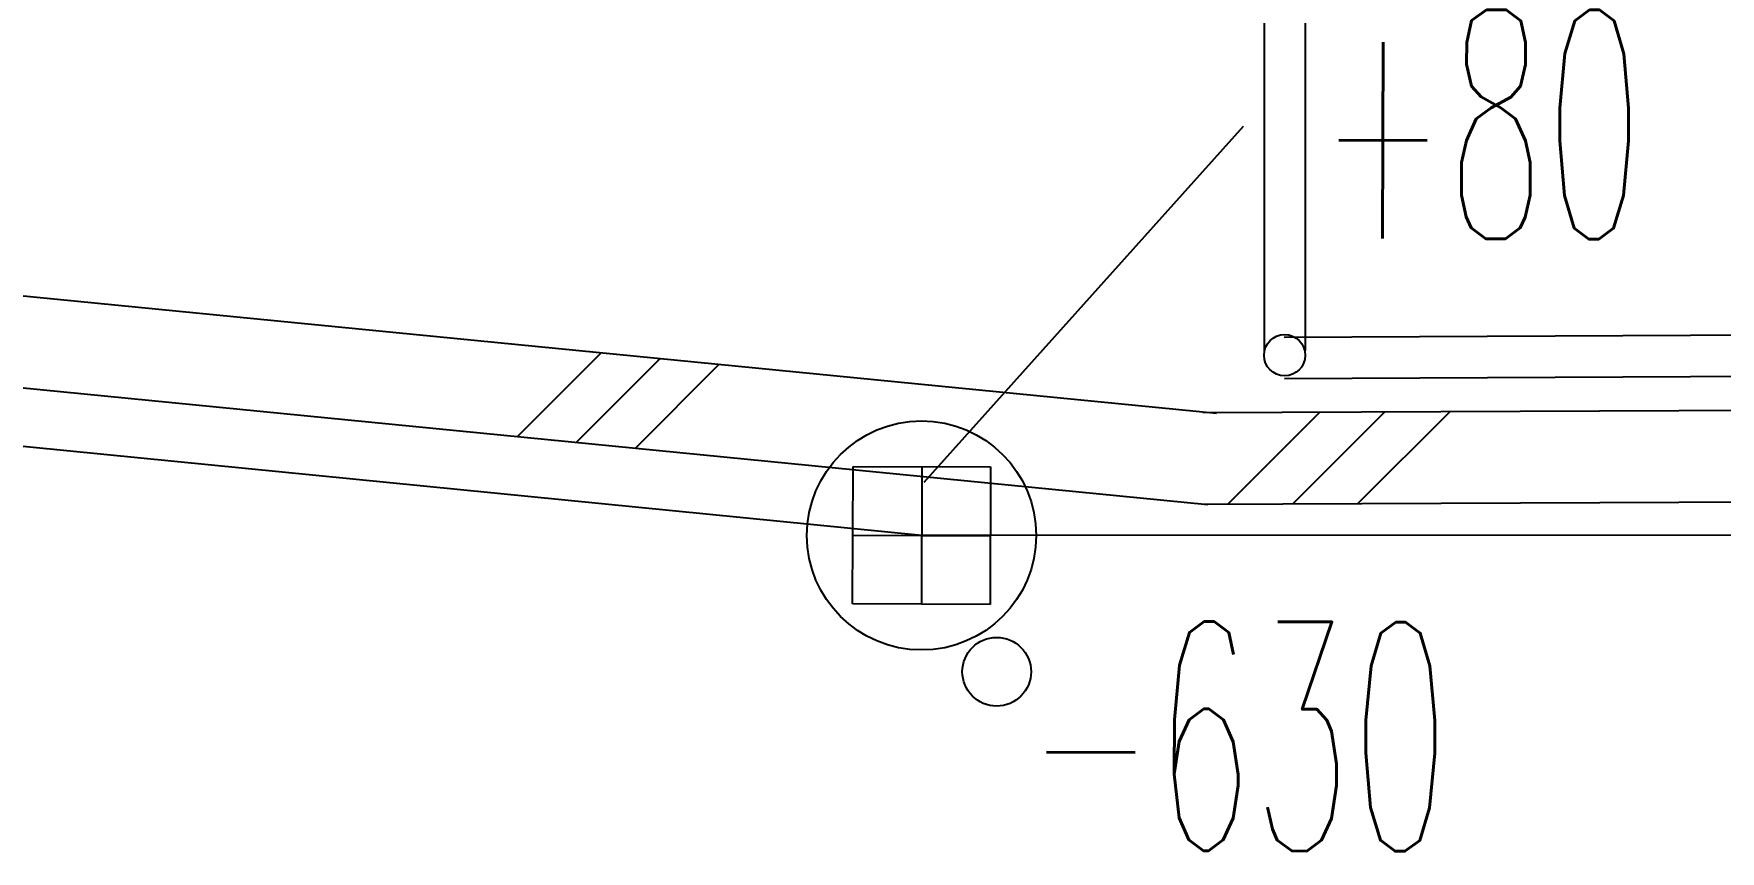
# Model space of a CAD drawing. Header units: millimetres. Extents: x 5204 to 163252, y 3613 to 115772.
# Drawn here: x 40718 to 44397, y 30655 to 32439 of the extents above; entities that cross this region are included whole.
import ezdxf

# ---------------------------------------------------------------- set-up
doc = ezdxf.new("R2010")
doc.units = ezdxf.units.MM
doc.header["$LTSCALE"] = 0.2
doc.header["$PDMODE"] = 1
doc.layers.add('0-0', color=7, linetype='Continuous')
doc.layers.add('0-1', color=7, linetype='Continuous')
doc.styles.get("Standard").update_dxf_attribs({"font": 'simplex.shx', "width": 0.8, "height": 700, "bigfont": 'extfont2.shx'})

msp = doc.modelspace()

# ---------------------------------------------------------------- linework, layer by layer
at = {"layer": '0-0', "color": 7, "linetype": 'Continuous'}
for p, q in [((41772.9, 31560.1), (41955.9, 31743)), ((41901.7, 31547.4), (42084.7, 31730.4)), ((42030.4, 31534.7), (42213.4, 31717.7)), ((43322.5, 31412.6), (43523.4, 31613.4)), ((43464.5, 31413.2), (43665.4, 31614.1)), ((43606.6, 31413.8), (43807.5, 31614.7))]:
    msp.add_line(p, q, dxfattribs=at)
at = {"layer": '0-1', "color": 7}
for p, q in [((43401.6, 34745.2), (43401.6, 31747.8)), ((43491.6, 34745.2), (43491.6, 31747.8)), ((42654.7, 31344.1), (22308.2, 33358.2)), ((43445.9, 31776.9), (47090.8, 31794)), ((43446.3, 31686.9), (47091.3, 31704)), ((52629.2, 31347.2), (42654.7, 31344.1))]:
    msp.add_line(p, q, dxfattribs=at)
at = {"layer": '0-1', "color": 7, "linetype": 'Continuous'}
for p, q in [((22308.2, 33676.2), (43297.8, 31611)), ((22308.2, 33475.2), (43279.1, 31411.8)), ((42660.6, 31460.6), (43356.8, 32237.3)), ((43268.4, 31612.3), (49349.6, 31639)), ((42504.2, 31194.5), (42505.1, 31494.5)), ((42504.2, 31194.5), (42505.1, 31494.5)), ((42504.2, 31194.5), (42505.1, 31494.5)), ((42505.1, 31494.5), (42805.1, 31493.6)), ((42505.1, 31494.5), (42805.1, 31493.6)), ((42505.1, 31494.5), (42805.1, 31493.6)), ((42655.1, 31494.1), (42654.2, 31194.1)), ((42655.1, 31494.1), (42654.2, 31194.1)), ((42655.1, 31494.1), (42654.2, 31194.1)), ((42805.1, 31493.6), (42804.2, 31193.6)), ((42805.1, 31493.6), (42804.2, 31193.6)), ((42805.1, 31493.6), (42804.2, 31193.6)), ((43269.3, 31412.3), (49350.4, 31439)), ((42504.7, 31344.5), (42804.7, 31343.6)), ((42504.7, 31344.5), (42804.7, 31343.6)), ((42504.7, 31344.5), (42804.7, 31343.6)), ((42804.2, 31193.6), (42504.2, 31194.5)), ((42804.2, 31193.6), (42504.2, 31194.5)), ((42804.2, 31193.6), (42504.2, 31194.5))]:
    msp.add_line(p, q, dxfattribs=at)
at = {"layer": '0-1', "color": 7}
for centre, radius in [((43446.6, 31737.5), 45), ((42654.7, 31344.1), 250)]:
    msp.add_circle(centre, radius, dxfattribs=at)
at = {"layer": '0-1', "color": 7, "linetype": 'Continuous'}
for centre, radius in [((42654.7, 31344.1), 250), ((42654.7, 31344.1), 250), ((42818.5, 31046.7), 75)]:
    msp.add_circle(centre, radius, dxfattribs=at)
at = {"layer": '0-1', "color": 7}
for p in [(44346.4, 30922.9), (44376.4, 30701.4)]:
    msp.add_point(p, dxfattribs=at)

# ---------------------------------------------------------------- texts
at = {"layer": '0-1', "color": 7, "width": 0.5}
for s, p in [('+80', (43521.1, 31992.6)), ('-630', (42884, 30657.1))]:
    msp.add_text(s, height=500, rotation=359.84, dxfattribs=at).set_placement(p)

doc.saveas('drawing.dxf')
